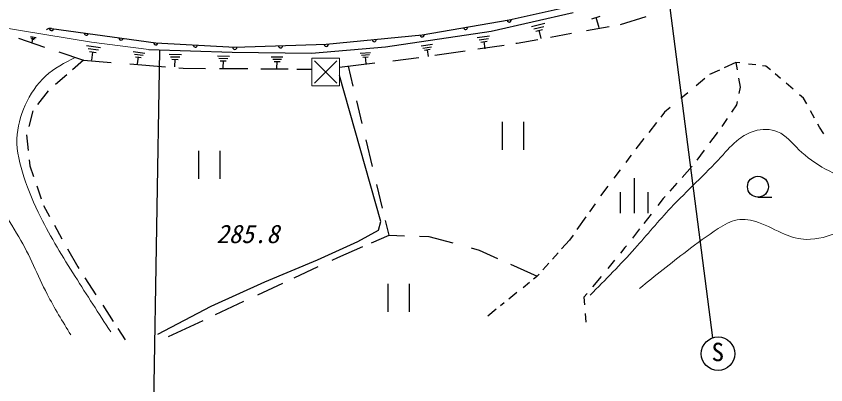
# Model space of a CAD drawing. Units: millimetres, scale not verified. Extents: x 40000 to 680000, y 20000 to 380000.
# Drawn here: x 94688 to 152674, y 240663 to 267069 of the extents above; entities that cross this region are included whole.
import ezdxf
from ezdxf.enums import TextEntityAlignment as Align

# ---------------------------------------------------------------- set-up
doc = ezdxf.new("R2010")
doc.units = ezdxf.units.MM
doc.header["$LTSCALE"] = 1000
for name, color, linetype, lineweight in [('M-BGD', 7, 'Continuous', 25), ('M-BGD-HTXT', 7, 'Continuous', 13), ('M-TTL-TXT', 7, 'Continuous', 13)]:
    doc.layers.add(name, color=color, linetype=linetype, lineweight=lineweight)
doc.styles.add('ＭＳ ゴシック', font='')
doc.styles.get('ＭＳ ゴシック').set_extended_font_data('MS Gothic')

msp = doc.modelspace()

# ---------------------------------------------------------------- linework, layer by layer
at = {"layer": 'M-BGD'}
for p, q in [((144590, 244032), (141306, 269408)), ((128712, 265987), (134587, 267333)), ((129989, 266798), (134722, 267865)), ((123762, 265730), (129989, 266798)), ((135914, 266879), (136524, 267059)), ((136434, 266239), (136224, 266969)), ((137976, 266473), (139812, 267049)), ((97218, 266193), (104690, 265161)), ((131584, 266339), (132544, 266559)), ((131754, 266169), (132474, 266339)), ((135526, 266032), (137159, 266326)), ((95704, 265619), (96114, 265549)), ((116895, 265054), (123762, 265730)), ((121143, 264872), (128712, 265987)), ((127704, 265539), (128584, 265669)), ((131914, 265999), (132394, 266119)), ((132284, 265479), (132154, 266059)), ((132963, 265570), (134471, 265842)), ((94858, 265496), (96725, 264861)), ((95744, 265529), (96054, 265479)), ((95784, 265439), (95984, 265409)), ((95844, 265179), (95884, 265429)), ((104690, 265161), (110348, 264841)), ((110348, 264841), (116895, 265054)), ((123684, 264939), (124504, 265059)), ((127750, 264723), (129641, 265003)), ((127844, 265379), (128504, 265479)), ((127974, 265219), (128414, 265279)), ((128274, 264719), (128194, 265249)), ((130474, 265126), (130576, 265141)), ((130576, 265141), (132045, 265405)), ((97745, 264514), (99517, 263912)), ((99734, 264959), (100724, 264829)), ((99834, 264749), (100574, 264649)), ((99934, 264529), (100424, 264469)), ((100104, 263909), (100184, 264499)), ((103064, 264529), (103894, 264429)), ((104192, 264686), (110160, 264501)), ((104494, 235875), (104973, 264609)), ((110160, 264501), (115849, 264431)), ((115849, 264431), (121143, 264872)), ((119314, 264419), (120074, 264479)), ((123814, 264789), (124424, 264879)), ((123934, 264639), (124344, 264699)), ((124214, 264179), (124144, 264669)), ((124661, 264267), (126845, 264590)), ((99517, 263912), (98719, 263224)), ((99517, 263912), (101500, 263754)), ((103154, 264349), (103774, 264279)), ((103234, 264169), (103644, 264119)), ((103374, 263649), (103444, 264149)), ((105634, 264339), (106524, 264319)), ((105744, 264159), (106414, 264149)), ((105844, 263979), (106294, 263969)), ((106054, 263439), (106074, 263979)), ((109104, 264229), (109964, 264209)), ((109204, 264059), (109854, 264039)), ((109304, 263879), (109734, 263869)), ((109504, 263359), (109524, 263879)), ((112954, 264169), (113794, 264159)), ((113064, 263999), (113694, 263989)), ((119424, 264279), (119994, 264319)), ((119524, 264129), (119904, 264159)), ((119754, 263689), (119714, 264149)), ((121664, 263880), (123533, 264113)), ((102825, 263649), (105386, 263445)), ((106348, 263369), (106657, 263344)), ((106657, 263344), (108238, 263333)), ((109248, 263326), (111268, 263311)), ((112202, 263305), (114172, 263291)), ((113164, 263829), (113584, 263819)), ((113364, 263319), (113374, 263829)), ((114778, 263286), (115855, 263279)), ((117855, 263406), (120372, 263719)), ((118829, 262065), (118488, 263485)), ((146235, 263757), (145396, 263367)), ((146235, 263757), (146325, 263217)), ((146522, 263721), (146235, 263757)), ((147669, 263577), (147145, 263643)), ((148389, 263487), (148141, 263518)), ((148704, 263219), (148389, 263487)), ((98304, 262866), (97502, 262175)), ((120795, 252355), (117855, 262814)), ((145067, 263214), (144350, 262881)), ((149424, 262608), (149045, 262929)), ((144012, 262600), (143393, 262084)), ((146425, 262628), (146531, 261994)), ((150338, 261830), (149826, 262266)), ((96984, 261728), (96220, 260739)), ((142798, 261589), (142293, 261168)), ((146531, 261994), (146443, 261539)), ((119473, 259383), (119085, 260997)), ((146332, 260965), (146287, 260729)), ((151082, 261198), (150790, 261446)), ((151309, 260783), (151082, 261198)), ((141528, 260530), (141118, 260189)), ((146287, 260729), (145921, 260196)), ((95871, 260287), (95586, 259161)), ((141118, 260189), (140852, 259845)), ((151863, 259775), (151581, 260288)), ((129523, 257494), (129523, 259494)), ((131023, 259494), (131023, 257494)), ((140550, 259456), (139989, 258733)), ((145615, 259749), (145226, 259179)), ((152226, 259111), (152108, 259328)), ((144815, 258626), (144347, 257996)), ((144922, 258770), (144817, 258629)), ((152535, 258646), (152226, 259111)), ((95434, 258562), (95556, 257442)), ((120214, 256297), (119752, 258221)), ((139652, 258298), (139079, 257559)), ((143963, 257479), (143432, 256765)), ((107779, 255417), (107779, 257417)), ((109279, 257417), (109279, 255417)), ((138560, 256890), (138342, 256600)), ((138726, 257104), (138560, 256890)), ((95627, 256790), (95674, 256357)), ((95674, 256357), (95930, 255594)), ((143104, 256323), (142376, 255510)), ((137947, 256073), (137494, 255468)), ((138946, 255468), (138946, 252968)), ((96156, 254923), (96471, 253984)), ((120930, 253315), (120525, 255002)), ((137058, 254887), (136540, 254197)), ((142014, 255104), (141512, 254543)), ((137946, 254468), (137946, 252968)), ((139946, 252968), (139946, 254468)), ((141024, 253998), (140644, 253511)), ((141171, 254162), (141024, 253998)), ((147812, 254106), (148812, 254106)), ((96635, 253497), (97067, 252728)), ((136149, 253639), (135740, 253056)), ((140154, 252881), (139633, 252213)), ((120631, 251730), (120795, 252355)), ((121394, 251380), (121139, 252443)), ((135484, 252692), (134843, 251779)), ((97426, 252090), (97965, 251132)), ((119151, 250941), (120631, 251730)), ((139340, 251837), (138822, 251172)), ((120135, 250836), (121394, 251380)), ((121394, 251380), (122501, 251346)), ((123579, 251313), (124242, 251293)), ((124242, 251293), (125956, 250828)), ((134570, 251391), (134319, 251033)), ((116257, 249625), (119151, 250941)), ((117721, 249794), (119504, 250564)), ((134319, 251033), (133754, 250404)), ((138392, 250620), (138291, 250490)), ((98373, 250405), (99102, 249108)), ((127276, 250470), (127849, 250315)), ((127849, 250315), (129168, 249717)), ((133502, 250123), (133087, 249660)), ((138291, 250490), (137964, 250095)), ((112507, 248046), (116257, 249625)), ((117307, 249599), (117721, 249794)), ((132836, 249381), (132414, 248910)), ((137541, 249584), (137056, 248998)), ((99102, 249108), (99169, 249005)), ((114607, 248337), (116321, 249138)), ((130099, 249294), (131989, 248437)), ((99605, 248333), (100403, 247102)), ((131963, 248407), (131744, 248231)), ((132135, 248600), (131963, 248407)), ((136583, 248426), (135958, 247671)), ((108659, 246303), (112507, 248046)), ((111989, 247112), (113779, 247949)), ((121338, 245889), (121338, 247889)), ((122838, 247889), (122838, 245889)), ((131457, 247999), (130991, 247622)), ((130550, 247266), (129982, 246807)), ((135577, 247210), (135353, 246941)), ((108958, 245695), (110990, 246645)), ((129646, 246536), (129369, 246312)), ((135353, 246941), (135391, 246388)), ((100882, 246364), (101631, 245209)), ((104844, 244297), (108659, 246303)), ((129075, 246075), (128462, 245580)), ((105594, 244121), (108069, 245279)), ((135433, 245769), (135476, 245146)), ((101963, 244696), (102486, 243890))]:
    msp.add_line(p, q, dxfattribs=at)
at = {"layer": 'M-BGD', "lineweight": 18}
for p, q in [((91727, 266561), (100082, 265220)), ((100082, 265220), (104192, 264686))]:
    msp.add_line(p, q, dxfattribs=at)
at = {"layer": 'M-BGD'}
for centre, radius in [((147812, 254856), 750), ((144958, 242890), 1200)]:
    msp.add_circle(centre, radius, dxfattribs=at)
for centre, radius, start, end in [((129989, 266798), 150, 189.72758, 12.71113), ((97149, 265698), 500, 82.13745, 127.13745), ((97218, 266193), 150, 172.13745, 352.13745), ((126876, 266264), 150, 189.72758, 9.72758), ((99709, 265849), 150, 172.13745, 352.13745), ((123762, 265730), 150, 185.6224, 9.72758), ((102199, 265505), 150, 172.13745, 352.13745), ((104690, 265161), 150, 172.13745, 356.7603), ((107519, 265001), 150, 176.7603, 356.7603), ((116895, 265054), 150, 181.86768, 5.6224), ((120329, 265392), 150, 185.6224, 5.6224), ((110348, 264841), 150, 176.7603, 1.86768), ((113621, 264948), 150, 181.86768, 1.86768)]:
    msp.add_arc(centre, radius, start, end, dxfattribs=at)
at = {"layer": 'M-BGD-HTXT'}
for p, q in [((117855, 264069), (115855, 264069)), ((115855, 264069), (115855, 262069)), ((116045, 263869), (117645, 262269)), ((117645, 263869), (116045, 262269)), ((117855, 262069), (117855, 264069)), ((115855, 262069), (117855, 262069))]:
    msp.add_line(p, q, dxfattribs=at)
at = {"layer": 'M-TTL-TXT'}
for points, knots in [([(139336, 247572), (140461, 248473), (141586, 249373), (142719, 250242), (143446, 250800), (144176, 251344), (144969, 251852), (145396, 252125), (145840, 252387), (146322, 252474), (146823, 252563), (147363, 252463), (147859, 252291), (148514, 252063), (149090, 251708), (149724, 251449), (150219, 251247), (150750, 251103), (151279, 251084), (152080, 251054), (152876, 251308), (153638, 251614), (154654, 252022), (155607, 252523), (156473, 253150), (157504, 253897), (158412, 254822), (159268, 255782), (160286, 256924), (161230, 258115), (162107, 259362), (163042, 260691), (163900, 262084), (164576, 263559), (165022, 264531), (165389, 265539), (165811, 266522), (166515, 268163), (167372, 269736), (168280, 271275), (169243, 272909), (170264, 274505), (171304, 276090), (171940, 277058), (172583, 278022), (173218, 278991), (173843, 279945), (174460, 280905), (175077, 281865)], [0, 0, 0, 0, 1, 1, 1, 2, 2, 2, 3, 3, 3, 4, 4, 4, 5, 5, 5, 6, 6, 6, 7, 7, 7, 8, 8, 8, 9, 9, 9, 10, 10, 10, 11, 11, 11, 12, 12, 12, 13, 13, 13, 14, 14, 14, 15, 15, 15, 16, 16, 16, 16]), ([(135803, 247093), (136889, 248190), (137974, 249286), (139003, 250436), (139868, 251402), (140694, 252406), (141581, 253348), (142744, 254584), (144012, 255714), (145163, 256978), (145574, 257429), (145971, 257898), (146452, 258267), (146779, 258517), (147145, 258721), (147550, 258840), (148098, 259000), (148717, 259004), (149222, 258792), (149825, 258539), (150264, 257977), (150750, 257503), (151323, 256943), (151959, 256505), (152660, 256118), (153332, 255746), (154063, 255422), (154809, 255402), (155530, 255383), (156264, 255649), (156910, 256023), (157777, 256525), (158484, 257222), (159106, 257980), (160546, 259736), (161528, 261820), (162640, 263806), (164293, 266758), (166234, 269493), (167845, 272497), (168511, 273739), (169121, 275027), (169850, 276174), (170326, 276921), (170852, 277609), (171331, 278466), (171530, 278822), (171721, 279208), (171617, 279564), (171564, 279747), (171433, 279922), (171283, 280042), (170766, 280455), (170022, 280222), (169277, 279988)], [0, 0, 0, 0, 1, 1, 1, 2, 2, 2, 3, 3, 3, 4, 4, 4, 5, 5, 5, 6, 6, 6, 7, 7, 7, 8, 8, 8, 9, 9, 9, 10, 10, 10, 11, 11, 11, 12, 12, 12, 13, 13, 13, 14, 14, 14, 15, 15, 15, 16, 16, 16, 17, 17, 17, 18, 18, 18, 18]), ([(65777, 265746), (67610, 265549), (69443, 265351), (71255, 265033), (72713, 264778), (74156, 264445), (75609, 264146), (76888, 263882), (78174, 263644), (79455, 263427), (81063, 263155), (82662, 262917), (84315, 262708), (85395, 262572), (86498, 262449), (87443, 261990), (88380, 261535), (89163, 260749), (89894, 259961), (90632, 259167), (91319, 258371), (91965, 257510), (92484, 256819), (92978, 256086), (93233, 255270), (93410, 254704), (93473, 254098), (93656, 253537), (93921, 252723), (94438, 252004), (94882, 251255), (95664, 249931), (96216, 248508), (96910, 247155), (97422, 246158), (98012, 245198), (98601, 244239)], [0, 0, 0, 0, 1, 1, 1, 2, 2, 2, 3, 3, 3, 4, 4, 4, 5, 5, 5, 6, 6, 6, 7, 7, 7, 8, 8, 8, 9, 9, 9, 10, 10, 10, 11, 11, 11, 12, 12, 12, 12]), ([(98919, 264115), (98163, 263726), (97407, 263336), (96792, 262780), (96169, 262217), (95691, 261483), (95337, 260696), (94990, 259926), (94763, 259105), (94741, 258282), (94718, 257369), (94948, 256452), (95237, 255570), (95565, 254573), (95968, 253620), (96428, 252692), (97157, 251223), (98027, 249818), (98909, 248426), (99751, 247096), (100603, 245776), (101455, 244457)], [0, 0, 0, 0, 1, 1, 1, 2, 2, 2, 3, 3, 3, 4, 4, 4, 5, 5, 5, 6, 6, 6, 7, 7, 7, 7])]:
    msp.add_open_spline(points, degree=3, knots=knots, dxfattribs=at)

# ---------------------------------------------------------------- texts
at = {"layer": 'M-BGD', "style": 'ＭＳ ゴシック', "oblique": 15}
msp.add_text('285.8', height=1320, dxfattribs=at).set_placement((109017, 250417), align=Align.BOTTOM_LEFT)
at = {"layer": 'M-BGD', "style": 'ＭＳ ゴシック'}
msp.add_text('S', height=1320, dxfattribs=at).set_placement((144489, 241960), align=Align.BOTTOM_LEFT)

doc.saveas('drawing.dxf')
